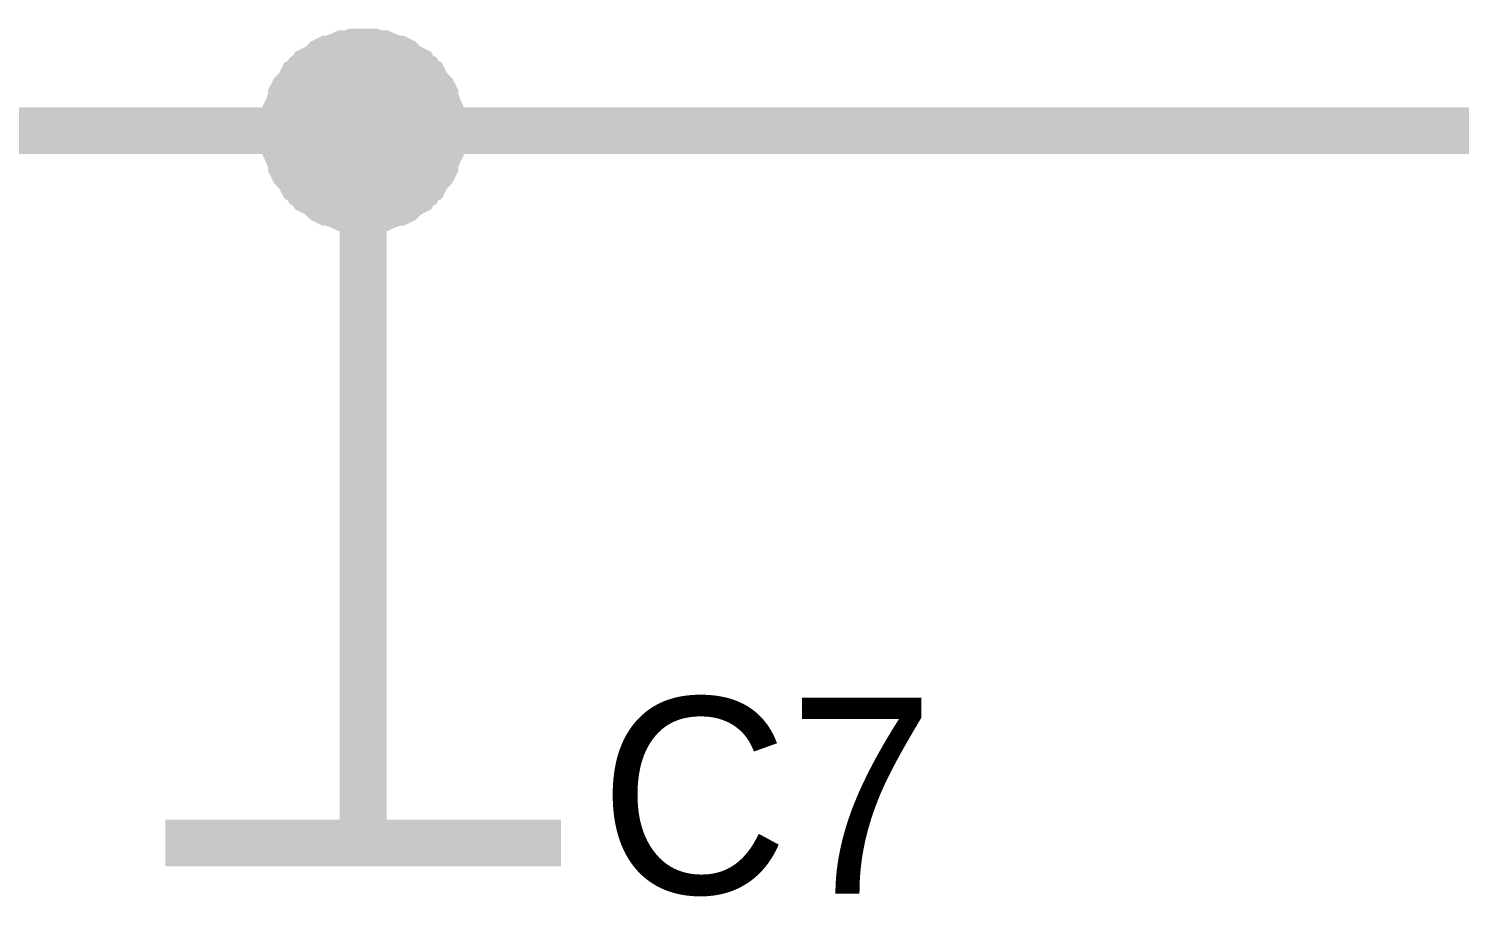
# Model space of a CAD drawing. Header units: millimetres. Extents: x 0 to 19, y 0 to 9.5.
# Drawn here: x 5.4157 to 5.7772, y 7.3064 to 7.5257 of the extents above; entities that cross this region are included whole.
import ezdxf

# ---------------------------------------------------------------- set-up
doc = ezdxf.new("R2010")
doc.units = ezdxf.units.MM
doc.header["$MEASUREMENT"] = 0
doc.layers.add('Sheet', color=255, linetype='Continuous')

msp = doc.modelspace()

# ---------------------------------------------------------------- linework, layer by layer
at = {"layer": 'Sheet'}
for points, const_width in [([(5.48036, 7.49991), (5.48036, 7.50079), (5.48036, 7.50212), (5.4808, 7.503), (5.4808, 7.50389), (5.4808, 7.50477), (5.48125, 7.50565), (5.48169, 7.50698), (5.48213, 7.50786), (5.48213, 7.50875), (5.48257, 7.50963), (5.48301, 7.51008), (5.4839, 7.51096), (5.48434, 7.51184), (5.48478, 7.51273), (5.48567, 7.51317), (5.48611, 7.51405), (5.48699, 7.5145), (5.48743, 7.51538), (5.48832, 7.51582), (5.4892, 7.51626), (5.49009, 7.51715), (5.49053, 7.51759), (5.49141, 7.51803), (5.4923, 7.51803), (5.49318, 7.51848), (5.49451, 7.51892), (5.49539, 7.51936), (5.49628, 7.51936), (5.49716, 7.51936), (5.49805, 7.5198), (5.49937, 7.5198), (5.50026, 7.5198)], 0.0118), ([(5.48036, 7.49991), (5.48036, 7.50079), (5.48036, 7.50212), (5.4808, 7.503), (5.4808, 7.50389), (5.4808, 7.50477), (5.48125, 7.50565), (5.48169, 7.50698), (5.48213, 7.50786), (5.48213, 7.50875), (5.48257, 7.50963), (5.48301, 7.51008), (5.4839, 7.51096), (5.48434, 7.51184), (5.48478, 7.51273), (5.48567, 7.51317), (5.48611, 7.51405), (5.48699, 7.5145), (5.48743, 7.51538), (5.48832, 7.51582), (5.4892, 7.51626), (5.49009, 7.51715), (5.49053, 7.51759), (5.49141, 7.51803), (5.4923, 7.51803), (5.49318, 7.51848), (5.49451, 7.51892), (5.49539, 7.51936), (5.49628, 7.51936), (5.49716, 7.51936), (5.49805, 7.5198), (5.49937, 7.5198), (5.50026, 7.5198)], 0.0118), ([(5.48036, 7.49991), (5.48036, 7.50079), (5.48036, 7.50212), (5.4808, 7.503), (5.4808, 7.50389), (5.4808, 7.50477), (5.48125, 7.50565), (5.48169, 7.50698), (5.48213, 7.50786), (5.48213, 7.50875), (5.48257, 7.50963), (5.48301, 7.51008), (5.4839, 7.51096), (5.48434, 7.51184), (5.48478, 7.51273), (5.48567, 7.51317), (5.48611, 7.51405), (5.48699, 7.5145), (5.48743, 7.51538), (5.48832, 7.51582), (5.4892, 7.51626), (5.49009, 7.51715), (5.49053, 7.51759), (5.49141, 7.51803), (5.4923, 7.51803), (5.49318, 7.51848), (5.49451, 7.51892), (5.49539, 7.51936), (5.49628, 7.51936), (5.49716, 7.51936), (5.49805, 7.5198), (5.49937, 7.5198), (5.50026, 7.5198)], 0.0118), ([(5.48036, 7.49991), (5.48036, 7.50079), (5.48036, 7.50212), (5.4808, 7.503), (5.4808, 7.50389), (5.4808, 7.50477), (5.48125, 7.50565), (5.48169, 7.50698), (5.48213, 7.50786), (5.48213, 7.50875), (5.48257, 7.50963), (5.48301, 7.51008), (5.4839, 7.51096), (5.48434, 7.51184), (5.48478, 7.51273), (5.48567, 7.51317), (5.48611, 7.51405), (5.48699, 7.5145), (5.48743, 7.51538), (5.48832, 7.51582), (5.4892, 7.51626), (5.49009, 7.51715), (5.49053, 7.51759), (5.49141, 7.51803), (5.4923, 7.51803), (5.49318, 7.51848), (5.49451, 7.51892), (5.49539, 7.51936), (5.49628, 7.51936), (5.49716, 7.51936), (5.49805, 7.5198), (5.49937, 7.5198), (5.50026, 7.5198)], 0.0118), ([(5.50026, 7.5198), (5.50026, 7.5198)], 0.0118), ([(5.50026, 7.5198), (5.50114, 7.5198), (5.50247, 7.5198), (5.50335, 7.51936), (5.50423, 7.51936), (5.50512, 7.51936), (5.506, 7.51892), (5.50733, 7.51848), (5.50821, 7.51803), (5.5091, 7.51803), (5.50998, 7.51759), (5.51042, 7.51715), (5.51131, 7.51626), (5.51219, 7.51582), (5.51308, 7.51538), (5.51352, 7.5145), (5.5144, 7.51405), (5.51485, 7.51317), (5.51573, 7.51273), (5.51617, 7.51184), (5.51661, 7.51096), (5.5175, 7.51008), (5.51794, 7.50963), (5.51838, 7.50875), (5.51838, 7.50786), (5.51882, 7.50698), (5.51927, 7.50565), (5.51971, 7.50477), (5.51971, 7.50389), (5.51971, 7.503), (5.52015, 7.50212), (5.52015, 7.50079), (5.52015, 7.49991)], 0.0118), ([(5.50026, 7.5198), (5.50026, 7.5198)], 0.0118), ([(5.50026, 7.5198), (5.50114, 7.5198), (5.50247, 7.5198), (5.50335, 7.51936), (5.50423, 7.51936), (5.50512, 7.51936), (5.506, 7.51892), (5.50733, 7.51848), (5.50821, 7.51803), (5.5091, 7.51803), (5.50998, 7.51759), (5.51042, 7.51715), (5.51131, 7.51626), (5.51219, 7.51582), (5.51308, 7.51538), (5.51352, 7.5145), (5.5144, 7.51405), (5.51485, 7.51317), (5.51573, 7.51273), (5.51617, 7.51184), (5.51661, 7.51096), (5.5175, 7.51008), (5.51794, 7.50963), (5.51838, 7.50875), (5.51838, 7.50786), (5.51882, 7.50698), (5.51927, 7.50565), (5.51971, 7.50477), (5.51971, 7.50389), (5.51971, 7.503), (5.52015, 7.50212), (5.52015, 7.50079), (5.52015, 7.49991)], 0.0118), ([(5.50026, 7.5198), (5.50026, 7.5198)], 0.0118), ([(5.50026, 7.5198), (5.50114, 7.5198), (5.50247, 7.5198), (5.50335, 7.51936), (5.50423, 7.51936), (5.50512, 7.51936), (5.506, 7.51892), (5.50733, 7.51848), (5.50821, 7.51803), (5.5091, 7.51803), (5.50998, 7.51759), (5.51042, 7.51715), (5.51131, 7.51626), (5.51219, 7.51582), (5.51308, 7.51538), (5.51352, 7.5145), (5.5144, 7.51405), (5.51485, 7.51317), (5.51573, 7.51273), (5.51617, 7.51184), (5.51661, 7.51096), (5.5175, 7.51008), (5.51794, 7.50963), (5.51838, 7.50875), (5.51838, 7.50786), (5.51882, 7.50698), (5.51927, 7.50565), (5.51971, 7.50477), (5.51971, 7.50389), (5.51971, 7.503), (5.52015, 7.50212), (5.52015, 7.50079), (5.52015, 7.49991)], 0.0118), ([(5.50026, 7.5198), (5.50026, 7.5198)], 0.0118), ([(5.50026, 7.5198), (5.50114, 7.5198), (5.50247, 7.5198), (5.50335, 7.51936), (5.50423, 7.51936), (5.50512, 7.51936), (5.506, 7.51892), (5.50733, 7.51848), (5.50821, 7.51803), (5.5091, 7.51803), (5.50998, 7.51759), (5.51042, 7.51715), (5.51131, 7.51626), (5.51219, 7.51582), (5.51308, 7.51538), (5.51352, 7.5145), (5.5144, 7.51405), (5.51485, 7.51317), (5.51573, 7.51273), (5.51617, 7.51184), (5.51661, 7.51096), (5.5175, 7.51008), (5.51794, 7.50963), (5.51838, 7.50875), (5.51838, 7.50786), (5.51882, 7.50698), (5.51927, 7.50565), (5.51971, 7.50477), (5.51971, 7.50389), (5.51971, 7.503), (5.52015, 7.50212), (5.52015, 7.50079), (5.52015, 7.49991)], 0.0118), ([(5.48036, 7.49991), (5.48036, 7.50079), (5.48036, 7.50212), (5.4808, 7.503), (5.4808, 7.50389), (5.4808, 7.50477), (5.48125, 7.50565), (5.48169, 7.50698), (5.48213, 7.50786), (5.48213, 7.50875), (5.48257, 7.50963), (5.48301, 7.51008), (5.4839, 7.51096), (5.48434, 7.51184), (5.48478, 7.51273), (5.48567, 7.51317), (5.48611, 7.51405), (5.48699, 7.5145), (5.48743, 7.51538), (5.48832, 7.51582), (5.4892, 7.51626), (5.49009, 7.51715), (5.49053, 7.51759), (5.49141, 7.51803), (5.4923, 7.51803), (5.49318, 7.51848), (5.49451, 7.51892), (5.49539, 7.51936), (5.49628, 7.51936), (5.49716, 7.51936), (5.49805, 7.5198), (5.49937, 7.5198), (5.50026, 7.5198)], 0.0039), ([(5.48036, 7.49991), (5.48036, 7.50079), (5.48036, 7.50212), (5.4808, 7.503), (5.4808, 7.50389), (5.4808, 7.50477), (5.48125, 7.50565), (5.48169, 7.50698), (5.48213, 7.50786), (5.48213, 7.50875), (5.48257, 7.50963), (5.48301, 7.51008), (5.4839, 7.51096), (5.48434, 7.51184), (5.48478, 7.51273), (5.48567, 7.51317), (5.48611, 7.51405), (5.48699, 7.5145), (5.48743, 7.51538), (5.48832, 7.51582), (5.4892, 7.51626), (5.49009, 7.51715), (5.49053, 7.51759), (5.49141, 7.51803), (5.4923, 7.51803), (5.49318, 7.51848), (5.49451, 7.51892), (5.49539, 7.51936), (5.49628, 7.51936), (5.49716, 7.51936), (5.49805, 7.5198), (5.49937, 7.5198), (5.50026, 7.5198)], 0.0039), ([(5.48036, 7.49991), (5.48036, 7.50079), (5.48036, 7.50212), (5.4808, 7.503), (5.4808, 7.50389), (5.4808, 7.50477), (5.48125, 7.50565), (5.48169, 7.50698), (5.48213, 7.50786), (5.48213, 7.50875), (5.48257, 7.50963), (5.48301, 7.51008), (5.4839, 7.51096), (5.48434, 7.51184), (5.48478, 7.51273), (5.48567, 7.51317), (5.48611, 7.51405), (5.48699, 7.5145), (5.48743, 7.51538), (5.48832, 7.51582), (5.4892, 7.51626), (5.49009, 7.51715), (5.49053, 7.51759), (5.49141, 7.51803), (5.4923, 7.51803), (5.49318, 7.51848), (5.49451, 7.51892), (5.49539, 7.51936), (5.49628, 7.51936), (5.49716, 7.51936), (5.49805, 7.5198), (5.49937, 7.5198), (5.50026, 7.5198)], 0.0039), ([(5.48036, 7.49991), (5.48036, 7.50079), (5.48036, 7.50212), (5.4808, 7.503), (5.4808, 7.50389), (5.4808, 7.50477), (5.48125, 7.50565), (5.48169, 7.50698), (5.48213, 7.50786), (5.48213, 7.50875), (5.48257, 7.50963), (5.48301, 7.51008), (5.4839, 7.51096), (5.48434, 7.51184), (5.48478, 7.51273), (5.48567, 7.51317), (5.48611, 7.51405), (5.48699, 7.5145), (5.48743, 7.51538), (5.48832, 7.51582), (5.4892, 7.51626), (5.49009, 7.51715), (5.49053, 7.51759), (5.49141, 7.51803), (5.4923, 7.51803), (5.49318, 7.51848), (5.49451, 7.51892), (5.49539, 7.51936), (5.49628, 7.51936), (5.49716, 7.51936), (5.49805, 7.5198), (5.49937, 7.5198), (5.50026, 7.5198)], 0.0039), ([(5.50026, 7.5198), (5.50026, 7.5198)], 0.0039), ([(5.50026, 7.5198), (5.50114, 7.5198), (5.50247, 7.5198), (5.50335, 7.51936), (5.50423, 7.51936), (5.50512, 7.51936), (5.506, 7.51892), (5.50733, 7.51848), (5.50821, 7.51803), (5.5091, 7.51803), (5.50998, 7.51759), (5.51042, 7.51715), (5.51131, 7.51626), (5.51219, 7.51582), (5.51308, 7.51538), (5.51352, 7.5145), (5.5144, 7.51405), (5.51485, 7.51317), (5.51573, 7.51273), (5.51617, 7.51184), (5.51661, 7.51096), (5.5175, 7.51008), (5.51794, 7.50963), (5.51838, 7.50875), (5.51838, 7.50786), (5.51882, 7.50698), (5.51927, 7.50565), (5.51971, 7.50477), (5.51971, 7.50389), (5.51971, 7.503), (5.52015, 7.50212), (5.52015, 7.50079), (5.52015, 7.49991)], 0.0039), ([(5.50026, 7.5198), (5.50026, 7.5198)], 0.0039), ([(5.50026, 7.5198), (5.50114, 7.5198), (5.50247, 7.5198), (5.50335, 7.51936), (5.50423, 7.51936), (5.50512, 7.51936), (5.506, 7.51892), (5.50733, 7.51848), (5.50821, 7.51803), (5.5091, 7.51803), (5.50998, 7.51759), (5.51042, 7.51715), (5.51131, 7.51626), (5.51219, 7.51582), (5.51308, 7.51538), (5.51352, 7.5145), (5.5144, 7.51405), (5.51485, 7.51317), (5.51573, 7.51273), (5.51617, 7.51184), (5.51661, 7.51096), (5.5175, 7.51008), (5.51794, 7.50963), (5.51838, 7.50875), (5.51838, 7.50786), (5.51882, 7.50698), (5.51927, 7.50565), (5.51971, 7.50477), (5.51971, 7.50389), (5.51971, 7.503), (5.52015, 7.50212), (5.52015, 7.50079), (5.52015, 7.49991)], 0.0039), ([(5.50026, 7.5198), (5.50026, 7.5198)], 0.0039), ([(5.50026, 7.5198), (5.50114, 7.5198), (5.50247, 7.5198), (5.50335, 7.51936), (5.50423, 7.51936), (5.50512, 7.51936), (5.506, 7.51892), (5.50733, 7.51848), (5.50821, 7.51803), (5.5091, 7.51803), (5.50998, 7.51759), (5.51042, 7.51715), (5.51131, 7.51626), (5.51219, 7.51582), (5.51308, 7.51538), (5.51352, 7.5145), (5.5144, 7.51405), (5.51485, 7.51317), (5.51573, 7.51273), (5.51617, 7.51184), (5.51661, 7.51096), (5.5175, 7.51008), (5.51794, 7.50963), (5.51838, 7.50875), (5.51838, 7.50786), (5.51882, 7.50698), (5.51927, 7.50565), (5.51971, 7.50477), (5.51971, 7.50389), (5.51971, 7.503), (5.52015, 7.50212), (5.52015, 7.50079), (5.52015, 7.49991)], 0.0039), ([(5.50026, 7.5198), (5.50026, 7.5198)], 0.0039), ([(5.50026, 7.5198), (5.50114, 7.5198), (5.50247, 7.5198), (5.50335, 7.51936), (5.50423, 7.51936), (5.50512, 7.51936), (5.506, 7.51892), (5.50733, 7.51848), (5.50821, 7.51803), (5.5091, 7.51803), (5.50998, 7.51759), (5.51042, 7.51715), (5.51131, 7.51626), (5.51219, 7.51582), (5.51308, 7.51538), (5.51352, 7.5145), (5.5144, 7.51405), (5.51485, 7.51317), (5.51573, 7.51273), (5.51617, 7.51184), (5.51661, 7.51096), (5.5175, 7.51008), (5.51794, 7.50963), (5.51838, 7.50875), (5.51838, 7.50786), (5.51882, 7.50698), (5.51927, 7.50565), (5.51971, 7.50477), (5.51971, 7.50389), (5.51971, 7.503), (5.52015, 7.50212), (5.52015, 7.50079), (5.52015, 7.49991)], 0.0039), ([(5.20007, 7.49991), (5.50026, 7.49991), (5.50026, 7.39999)], 0.0118), ([(5.50026, 7.48001), (5.49937, 7.48001), (5.49805, 7.48001), (5.49716, 7.48045), (5.49628, 7.48045), (5.49539, 7.48045), (5.49451, 7.4809), (5.49318, 7.48134), (5.4923, 7.48178), (5.49141, 7.48178), (5.49053, 7.48222), (5.49009, 7.48266), (5.4892, 7.48355), (5.48832, 7.48399), (5.48743, 7.48443), (5.48699, 7.48532), (5.48611, 7.48576), (5.48567, 7.48664), (5.48478, 7.48709), (5.48434, 7.48797), (5.4839, 7.48885), (5.48301, 7.48974), (5.48257, 7.49018), (5.48213, 7.49106), (5.48213, 7.49195), (5.48169, 7.49283), (5.48125, 7.49416), (5.4808, 7.49504), (5.4808, 7.49593), (5.4808, 7.49681), (5.48036, 7.4977), (5.48036, 7.49902), (5.48036, 7.49991)], 0.0118), ([(5.48036, 7.49991), (5.48036, 7.49991)], 0.0118), ([(5.50026, 7.48001), (5.49937, 7.48001), (5.49805, 7.48001), (5.49716, 7.48045), (5.49628, 7.48045), (5.49539, 7.48045), (5.49451, 7.4809), (5.49318, 7.48134), (5.4923, 7.48178), (5.49141, 7.48178), (5.49053, 7.48222), (5.49009, 7.48266), (5.4892, 7.48355), (5.48832, 7.48399), (5.48743, 7.48443), (5.48699, 7.48532), (5.48611, 7.48576), (5.48567, 7.48664), (5.48478, 7.48709), (5.48434, 7.48797), (5.4839, 7.48885), (5.48301, 7.48974), (5.48257, 7.49018), (5.48213, 7.49106), (5.48213, 7.49195), (5.48169, 7.49283), (5.48125, 7.49416), (5.4808, 7.49504), (5.4808, 7.49593), (5.4808, 7.49681), (5.48036, 7.4977), (5.48036, 7.49902), (5.48036, 7.49991)], 0.0118), ([(5.48036, 7.49991), (5.48036, 7.49991)], 0.0118), ([(5.50026, 7.48001), (5.49937, 7.48001), (5.49805, 7.48001), (5.49716, 7.48045), (5.49628, 7.48045), (5.49539, 7.48045), (5.49451, 7.4809), (5.49318, 7.48134), (5.4923, 7.48178), (5.49141, 7.48178), (5.49053, 7.48222), (5.49009, 7.48266), (5.4892, 7.48355), (5.48832, 7.48399), (5.48743, 7.48443), (5.48699, 7.48532), (5.48611, 7.48576), (5.48567, 7.48664), (5.48478, 7.48709), (5.48434, 7.48797), (5.4839, 7.48885), (5.48301, 7.48974), (5.48257, 7.49018), (5.48213, 7.49106), (5.48213, 7.49195), (5.48169, 7.49283), (5.48125, 7.49416), (5.4808, 7.49504), (5.4808, 7.49593), (5.4808, 7.49681), (5.48036, 7.4977), (5.48036, 7.49902), (5.48036, 7.49991)], 0.0118), ([(5.48036, 7.49991), (5.48036, 7.49991)], 0.0118), ([(5.50026, 7.48001), (5.49937, 7.48001), (5.49805, 7.48001), (5.49716, 7.48045), (5.49628, 7.48045), (5.49539, 7.48045), (5.49451, 7.4809), (5.49318, 7.48134), (5.4923, 7.48178), (5.49141, 7.48178), (5.49053, 7.48222), (5.49009, 7.48266), (5.4892, 7.48355), (5.48832, 7.48399), (5.48743, 7.48443), (5.48699, 7.48532), (5.48611, 7.48576), (5.48567, 7.48664), (5.48478, 7.48709), (5.48434, 7.48797), (5.4839, 7.48885), (5.48301, 7.48974), (5.48257, 7.49018), (5.48213, 7.49106), (5.48213, 7.49195), (5.48169, 7.49283), (5.48125, 7.49416), (5.4808, 7.49504), (5.4808, 7.49593), (5.4808, 7.49681), (5.48036, 7.4977), (5.48036, 7.49902), (5.48036, 7.49991)], 0.0118), ([(5.48036, 7.49991), (5.48036, 7.49991)], 0.0118), ([(5.52015, 7.49991), (5.52015, 7.49902), (5.52015, 7.4977), (5.51971, 7.49681), (5.51971, 7.49593), (5.51971, 7.49504), (5.51927, 7.49416), (5.51882, 7.49283), (5.51838, 7.49195), (5.51838, 7.49106), (5.51794, 7.49018), (5.5175, 7.48974), (5.51661, 7.48885), (5.51617, 7.48797), (5.51573, 7.48709), (5.51485, 7.48664), (5.5144, 7.48576), (5.51352, 7.48532), (5.51308, 7.48443), (5.51219, 7.48399), (5.51131, 7.48355), (5.51042, 7.48266), (5.50998, 7.48222), (5.5091, 7.48178), (5.50821, 7.48178), (5.50733, 7.48134), (5.506, 7.4809), (5.50512, 7.48045), (5.50423, 7.48045), (5.50335, 7.48045), (5.50247, 7.48001), (5.50114, 7.48001), (5.50026, 7.48001)], 0.0118), ([(5.50026, 7.49991), (5.90036, 7.49991), (5.90036, 7.39999)], 0.0118), ([(5.52015, 7.49991), (5.52015, 7.49902), (5.52015, 7.4977), (5.51971, 7.49681), (5.51971, 7.49593), (5.51971, 7.49504), (5.51927, 7.49416), (5.51882, 7.49283), (5.51838, 7.49195), (5.51838, 7.49106), (5.51794, 7.49018), (5.5175, 7.48974), (5.51661, 7.48885), (5.51617, 7.48797), (5.51573, 7.48709), (5.51485, 7.48664), (5.5144, 7.48576), (5.51352, 7.48532), (5.51308, 7.48443), (5.51219, 7.48399), (5.51131, 7.48355), (5.51042, 7.48266), (5.50998, 7.48222), (5.5091, 7.48178), (5.50821, 7.48178), (5.50733, 7.48134), (5.506, 7.4809), (5.50512, 7.48045), (5.50423, 7.48045), (5.50335, 7.48045), (5.50247, 7.48001), (5.50114, 7.48001), (5.50026, 7.48001)], 0.0118), ([(5.52015, 7.49991), (5.52015, 7.49902), (5.52015, 7.4977), (5.51971, 7.49681), (5.51971, 7.49593), (5.51971, 7.49504), (5.51927, 7.49416), (5.51882, 7.49283), (5.51838, 7.49195), (5.51838, 7.49106), (5.51794, 7.49018), (5.5175, 7.48974), (5.51661, 7.48885), (5.51617, 7.48797), (5.51573, 7.48709), (5.51485, 7.48664), (5.5144, 7.48576), (5.51352, 7.48532), (5.51308, 7.48443), (5.51219, 7.48399), (5.51131, 7.48355), (5.51042, 7.48266), (5.50998, 7.48222), (5.5091, 7.48178), (5.50821, 7.48178), (5.50733, 7.48134), (5.506, 7.4809), (5.50512, 7.48045), (5.50423, 7.48045), (5.50335, 7.48045), (5.50247, 7.48001), (5.50114, 7.48001), (5.50026, 7.48001)], 0.0118), ([(5.52015, 7.49991), (5.52015, 7.49902), (5.52015, 7.4977), (5.51971, 7.49681), (5.51971, 7.49593), (5.51971, 7.49504), (5.51927, 7.49416), (5.51882, 7.49283), (5.51838, 7.49195), (5.51838, 7.49106), (5.51794, 7.49018), (5.5175, 7.48974), (5.51661, 7.48885), (5.51617, 7.48797), (5.51573, 7.48709), (5.51485, 7.48664), (5.5144, 7.48576), (5.51352, 7.48532), (5.51308, 7.48443), (5.51219, 7.48399), (5.51131, 7.48355), (5.51042, 7.48266), (5.50998, 7.48222), (5.5091, 7.48178), (5.50821, 7.48178), (5.50733, 7.48134), (5.506, 7.4809), (5.50512, 7.48045), (5.50423, 7.48045), (5.50335, 7.48045), (5.50247, 7.48001), (5.50114, 7.48001), (5.50026, 7.48001)], 0.0118), ([(5.52015, 7.49991), (5.52015, 7.49991), (5.52015, 7.49991), (5.52015, 7.49991), (5.52015, 7.49991), (5.52015, 7.49991), (5.52015, 7.49991), (5.52015, 7.49991), (5.52015, 7.49991), (5.52015, 7.49991), (5.52015, 7.49991), (5.52015, 7.49991), (5.52015, 7.49991), (5.52015, 7.49991), (5.52015, 7.49991), (5.52015, 7.49991), (5.52015, 7.49991), (5.52015, 7.49991), (5.52015, 7.49991), (5.52015, 7.49991), (5.52015, 7.49991), (5.52015, 7.49991), (5.52015, 7.49991), (5.52015, 7.49991), (5.52015, 7.49991), (5.52015, 7.49991), (5.52015, 7.49991), (5.52015, 7.49991), (5.52015, 7.49991), (5.52015, 7.49991), (5.52015, 7.49991), (5.52015, 7.49991), (5.52015, 7.49991)], 0.0118), ([(5.52015, 7.49991), (5.52015, 7.49991)], 0.0118), ([(5.52015, 7.49991), (5.52015, 7.49991), (5.52015, 7.49991), (5.52015, 7.49991), (5.52015, 7.49991), (5.52015, 7.49991), (5.52015, 7.49991), (5.52015, 7.49991), (5.52015, 7.49991), (5.52015, 7.49991), (5.52015, 7.49991), (5.52015, 7.49991), (5.52015, 7.49991), (5.52015, 7.49991), (5.52015, 7.49991), (5.52015, 7.49991), (5.52015, 7.49991), (5.52015, 7.49991), (5.52015, 7.49991), (5.52015, 7.49991), (5.52015, 7.49991), (5.52015, 7.49991), (5.52015, 7.49991), (5.52015, 7.49991), (5.52015, 7.49991), (5.52015, 7.49991), (5.52015, 7.49991), (5.52015, 7.49991), (5.52015, 7.49991), (5.52015, 7.49991), (5.52015, 7.49991), (5.52015, 7.49991), (5.52015, 7.49991)], 0.0118), ([(5.52015, 7.49991), (5.52015, 7.49991)], 0.0118), ([(5.52015, 7.49991), (5.52015, 7.49991), (5.52015, 7.49991), (5.52015, 7.49991), (5.52015, 7.49991), (5.52015, 7.49991), (5.52015, 7.49991), (5.52015, 7.49991), (5.52015, 7.49991), (5.52015, 7.49991), (5.52015, 7.49991), (5.52015, 7.49991), (5.52015, 7.49991), (5.52015, 7.49991), (5.52015, 7.49991), (5.52015, 7.49991), (5.52015, 7.49991), (5.52015, 7.49991), (5.52015, 7.49991), (5.52015, 7.49991), (5.52015, 7.49991), (5.52015, 7.49991), (5.52015, 7.49991), (5.52015, 7.49991), (5.52015, 7.49991), (5.52015, 7.49991), (5.52015, 7.49991), (5.52015, 7.49991), (5.52015, 7.49991), (5.52015, 7.49991), (5.52015, 7.49991), (5.52015, 7.49991), (5.52015, 7.49991)], 0.0118), ([(5.52015, 7.49991), (5.52015, 7.49991)], 0.0118), ([(5.52015, 7.49991), (5.52015, 7.49991), (5.52015, 7.49991), (5.52015, 7.49991), (5.52015, 7.49991), (5.52015, 7.49991), (5.52015, 7.49991), (5.52015, 7.49991), (5.52015, 7.49991), (5.52015, 7.49991), (5.52015, 7.49991), (5.52015, 7.49991), (5.52015, 7.49991), (5.52015, 7.49991), (5.52015, 7.49991), (5.52015, 7.49991), (5.52015, 7.49991), (5.52015, 7.49991), (5.52015, 7.49991), (5.52015, 7.49991), (5.52015, 7.49991), (5.52015, 7.49991), (5.52015, 7.49991), (5.52015, 7.49991), (5.52015, 7.49991), (5.52015, 7.49991), (5.52015, 7.49991), (5.52015, 7.49991), (5.52015, 7.49991), (5.52015, 7.49991), (5.52015, 7.49991), (5.52015, 7.49991), (5.52015, 7.49991)], 0.0118), ([(5.52015, 7.49991), (5.52015, 7.49991)], 0.0118), ([(5.50026, 7.48001), (5.49937, 7.48001), (5.49805, 7.48001), (5.49716, 7.48045), (5.49628, 7.48045), (5.49539, 7.48045), (5.49451, 7.4809), (5.49318, 7.48134), (5.4923, 7.48178), (5.49141, 7.48178), (5.49053, 7.48222), (5.49009, 7.48266), (5.4892, 7.48355), (5.48832, 7.48399), (5.48743, 7.48443), (5.48699, 7.48532), (5.48611, 7.48576), (5.48567, 7.48664), (5.48478, 7.48709), (5.48434, 7.48797), (5.4839, 7.48885), (5.48301, 7.48974), (5.48257, 7.49018), (5.48213, 7.49106), (5.48213, 7.49195), (5.48169, 7.49283), (5.48125, 7.49416), (5.4808, 7.49504), (5.4808, 7.49593), (5.4808, 7.49681), (5.48036, 7.4977), (5.48036, 7.49902), (5.48036, 7.49991)], 0.0039), ([(5.48036, 7.49991), (5.48036, 7.49991)], 0.0039), ([(5.50026, 7.48001), (5.49937, 7.48001), (5.49805, 7.48001), (5.49716, 7.48045), (5.49628, 7.48045), (5.49539, 7.48045), (5.49451, 7.4809), (5.49318, 7.48134), (5.4923, 7.48178), (5.49141, 7.48178), (5.49053, 7.48222), (5.49009, 7.48266), (5.4892, 7.48355), (5.48832, 7.48399), (5.48743, 7.48443), (5.48699, 7.48532), (5.48611, 7.48576), (5.48567, 7.48664), (5.48478, 7.48709), (5.48434, 7.48797), (5.4839, 7.48885), (5.48301, 7.48974), (5.48257, 7.49018), (5.48213, 7.49106), (5.48213, 7.49195), (5.48169, 7.49283), (5.48125, 7.49416), (5.4808, 7.49504), (5.4808, 7.49593), (5.4808, 7.49681), (5.48036, 7.4977), (5.48036, 7.49902), (5.48036, 7.49991)], 0.0039), ([(5.48036, 7.49991), (5.48036, 7.49991)], 0.0039), ([(5.50026, 7.48001), (5.49937, 7.48001), (5.49805, 7.48001), (5.49716, 7.48045), (5.49628, 7.48045), (5.49539, 7.48045), (5.49451, 7.4809), (5.49318, 7.48134), (5.4923, 7.48178), (5.49141, 7.48178), (5.49053, 7.48222), (5.49009, 7.48266), (5.4892, 7.48355), (5.48832, 7.48399), (5.48743, 7.48443), (5.48699, 7.48532), (5.48611, 7.48576), (5.48567, 7.48664), (5.48478, 7.48709), (5.48434, 7.48797), (5.4839, 7.48885), (5.48301, 7.48974), (5.48257, 7.49018), (5.48213, 7.49106), (5.48213, 7.49195), (5.48169, 7.49283), (5.48125, 7.49416), (5.4808, 7.49504), (5.4808, 7.49593), (5.4808, 7.49681), (5.48036, 7.4977), (5.48036, 7.49902), (5.48036, 7.49991)], 0.0039), ([(5.48036, 7.49991), (5.48036, 7.49991)], 0.0039), ([(5.50026, 7.48001), (5.49937, 7.48001), (5.49805, 7.48001), (5.49716, 7.48045), (5.49628, 7.48045), (5.49539, 7.48045), (5.49451, 7.4809), (5.49318, 7.48134), (5.4923, 7.48178), (5.49141, 7.48178), (5.49053, 7.48222), (5.49009, 7.48266), (5.4892, 7.48355), (5.48832, 7.48399), (5.48743, 7.48443), (5.48699, 7.48532), (5.48611, 7.48576), (5.48567, 7.48664), (5.48478, 7.48709), (5.48434, 7.48797), (5.4839, 7.48885), (5.48301, 7.48974), (5.48257, 7.49018), (5.48213, 7.49106), (5.48213, 7.49195), (5.48169, 7.49283), (5.48125, 7.49416), (5.4808, 7.49504), (5.4808, 7.49593), (5.4808, 7.49681), (5.48036, 7.4977), (5.48036, 7.49902), (5.48036, 7.49991)], 0.0039), ([(5.48036, 7.49991), (5.48036, 7.49991)], 0.0039), ([(5.52015, 7.49991), (5.52015, 7.49902), (5.52015, 7.4977), (5.51971, 7.49681), (5.51971, 7.49593), (5.51971, 7.49504), (5.51927, 7.49416), (5.51882, 7.49283), (5.51838, 7.49195), (5.51838, 7.49106), (5.51794, 7.49018), (5.5175, 7.48974), (5.51661, 7.48885), (5.51617, 7.48797), (5.51573, 7.48709), (5.51485, 7.48664), (5.5144, 7.48576), (5.51352, 7.48532), (5.51308, 7.48443), (5.51219, 7.48399), (5.51131, 7.48355), (5.51042, 7.48266), (5.50998, 7.48222), (5.5091, 7.48178), (5.50821, 7.48178), (5.50733, 7.48134), (5.506, 7.4809), (5.50512, 7.48045), (5.50423, 7.48045), (5.50335, 7.48045), (5.50247, 7.48001), (5.50114, 7.48001), (5.50026, 7.48001)], 0.0039), ([(5.52015, 7.49991), (5.52015, 7.49902), (5.52015, 7.4977), (5.51971, 7.49681), (5.51971, 7.49593), (5.51971, 7.49504), (5.51927, 7.49416), (5.51882, 7.49283), (5.51838, 7.49195), (5.51838, 7.49106), (5.51794, 7.49018), (5.5175, 7.48974), (5.51661, 7.48885), (5.51617, 7.48797), (5.51573, 7.48709), (5.51485, 7.48664), (5.5144, 7.48576), (5.51352, 7.48532), (5.51308, 7.48443), (5.51219, 7.48399), (5.51131, 7.48355), (5.51042, 7.48266), (5.50998, 7.48222), (5.5091, 7.48178), (5.50821, 7.48178), (5.50733, 7.48134), (5.506, 7.4809), (5.50512, 7.48045), (5.50423, 7.48045), (5.50335, 7.48045), (5.50247, 7.48001), (5.50114, 7.48001), (5.50026, 7.48001)], 0.0039), ([(5.52015, 7.49991), (5.52015, 7.49902), (5.52015, 7.4977), (5.51971, 7.49681), (5.51971, 7.49593), (5.51971, 7.49504), (5.51927, 7.49416), (5.51882, 7.49283), (5.51838, 7.49195), (5.51838, 7.49106), (5.51794, 7.49018), (5.5175, 7.48974), (5.51661, 7.48885), (5.51617, 7.48797), (5.51573, 7.48709), (5.51485, 7.48664), (5.5144, 7.48576), (5.51352, 7.48532), (5.51308, 7.48443), (5.51219, 7.48399), (5.51131, 7.48355), (5.51042, 7.48266), (5.50998, 7.48222), (5.5091, 7.48178), (5.50821, 7.48178), (5.50733, 7.48134), (5.506, 7.4809), (5.50512, 7.48045), (5.50423, 7.48045), (5.50335, 7.48045), (5.50247, 7.48001), (5.50114, 7.48001), (5.50026, 7.48001)], 0.0039), ([(5.52015, 7.49991), (5.52015, 7.49902), (5.52015, 7.4977), (5.51971, 7.49681), (5.51971, 7.49593), (5.51971, 7.49504), (5.51927, 7.49416), (5.51882, 7.49283), (5.51838, 7.49195), (5.51838, 7.49106), (5.51794, 7.49018), (5.5175, 7.48974), (5.51661, 7.48885), (5.51617, 7.48797), (5.51573, 7.48709), (5.51485, 7.48664), (5.5144, 7.48576), (5.51352, 7.48532), (5.51308, 7.48443), (5.51219, 7.48399), (5.51131, 7.48355), (5.51042, 7.48266), (5.50998, 7.48222), (5.5091, 7.48178), (5.50821, 7.48178), (5.50733, 7.48134), (5.506, 7.4809), (5.50512, 7.48045), (5.50423, 7.48045), (5.50335, 7.48045), (5.50247, 7.48001), (5.50114, 7.48001), (5.50026, 7.48001)], 0.0039), ([(5.52015, 7.49991), (5.52015, 7.49991), (5.52015, 7.49991), (5.52015, 7.49991), (5.52015, 7.49991), (5.52015, 7.49991), (5.52015, 7.49991), (5.52015, 7.49991), (5.52015, 7.49991), (5.52015, 7.49991), (5.52015, 7.49991), (5.52015, 7.49991), (5.52015, 7.49991), (5.52015, 7.49991), (5.52015, 7.49991), (5.52015, 7.49991), (5.52015, 7.49991), (5.52015, 7.49991), (5.52015, 7.49991), (5.52015, 7.49991), (5.52015, 7.49991), (5.52015, 7.49991), (5.52015, 7.49991), (5.52015, 7.49991), (5.52015, 7.49991), (5.52015, 7.49991), (5.52015, 7.49991), (5.52015, 7.49991), (5.52015, 7.49991), (5.52015, 7.49991), (5.52015, 7.49991), (5.52015, 7.49991), (5.52015, 7.49991)], 0.0039), ([(5.52015, 7.49991), (5.52015, 7.49991)], 0.0039), ([(5.52015, 7.49991), (5.52015, 7.49991), (5.52015, 7.49991), (5.52015, 7.49991), (5.52015, 7.49991), (5.52015, 7.49991), (5.52015, 7.49991), (5.52015, 7.49991), (5.52015, 7.49991), (5.52015, 7.49991), (5.52015, 7.49991), (5.52015, 7.49991), (5.52015, 7.49991), (5.52015, 7.49991), (5.52015, 7.49991), (5.52015, 7.49991), (5.52015, 7.49991), (5.52015, 7.49991), (5.52015, 7.49991), (5.52015, 7.49991), (5.52015, 7.49991), (5.52015, 7.49991), (5.52015, 7.49991), (5.52015, 7.49991), (5.52015, 7.49991), (5.52015, 7.49991), (5.52015, 7.49991), (5.52015, 7.49991), (5.52015, 7.49991), (5.52015, 7.49991), (5.52015, 7.49991), (5.52015, 7.49991), (5.52015, 7.49991)], 0.0039), ([(5.52015, 7.49991), (5.52015, 7.49991)], 0.0039), ([(5.52015, 7.49991), (5.52015, 7.49991), (5.52015, 7.49991), (5.52015, 7.49991), (5.52015, 7.49991), (5.52015, 7.49991), (5.52015, 7.49991), (5.52015, 7.49991), (5.52015, 7.49991), (5.52015, 7.49991), (5.52015, 7.49991), (5.52015, 7.49991), (5.52015, 7.49991), (5.52015, 7.49991), (5.52015, 7.49991), (5.52015, 7.49991), (5.52015, 7.49991), (5.52015, 7.49991), (5.52015, 7.49991), (5.52015, 7.49991), (5.52015, 7.49991), (5.52015, 7.49991), (5.52015, 7.49991), (5.52015, 7.49991), (5.52015, 7.49991), (5.52015, 7.49991), (5.52015, 7.49991), (5.52015, 7.49991), (5.52015, 7.49991), (5.52015, 7.49991), (5.52015, 7.49991), (5.52015, 7.49991), (5.52015, 7.49991)], 0.0039), ([(5.52015, 7.49991), (5.52015, 7.49991)], 0.0039), ([(5.52015, 7.49991), (5.52015, 7.49991), (5.52015, 7.49991), (5.52015, 7.49991), (5.52015, 7.49991), (5.52015, 7.49991), (5.52015, 7.49991), (5.52015, 7.49991), (5.52015, 7.49991), (5.52015, 7.49991), (5.52015, 7.49991), (5.52015, 7.49991), (5.52015, 7.49991), (5.52015, 7.49991), (5.52015, 7.49991), (5.52015, 7.49991), (5.52015, 7.49991), (5.52015, 7.49991), (5.52015, 7.49991), (5.52015, 7.49991), (5.52015, 7.49991), (5.52015, 7.49991), (5.52015, 7.49991), (5.52015, 7.49991), (5.52015, 7.49991), (5.52015, 7.49991), (5.52015, 7.49991), (5.52015, 7.49991), (5.52015, 7.49991), (5.52015, 7.49991), (5.52015, 7.49991), (5.52015, 7.49991), (5.52015, 7.49991)], 0.0039), ([(5.52015, 7.49991), (5.52015, 7.49991)], 0.0039), ([(5.50026, 7.37965), (5.50026, 7.39999)], 0.0118), ([(5.50026, 7.37965), (5.50026, 7.31997)], 0.0118), ([(5.4503, 7.31997), (5.55021, 7.31997)], 0.0118)]:
    msp.add_lwpolyline(points, dxfattribs=dict(at, const_width=const_width))
at = {"layer": 'Sheet', "const_width": 0.02}
msp.add_lwpolyline([(5.49, 7.5, 1), (5.51, 7.5, 1)], format="xyb", close=True, dxfattribs=at)

# ---------------------------------------------------------------- texts
at = {"layer": 'Sheet'}
msp.add_text('C7', height=0.049516, dxfattribs=at).set_placement((5.55994, 7.30715))

doc.saveas('drawing.dxf')
